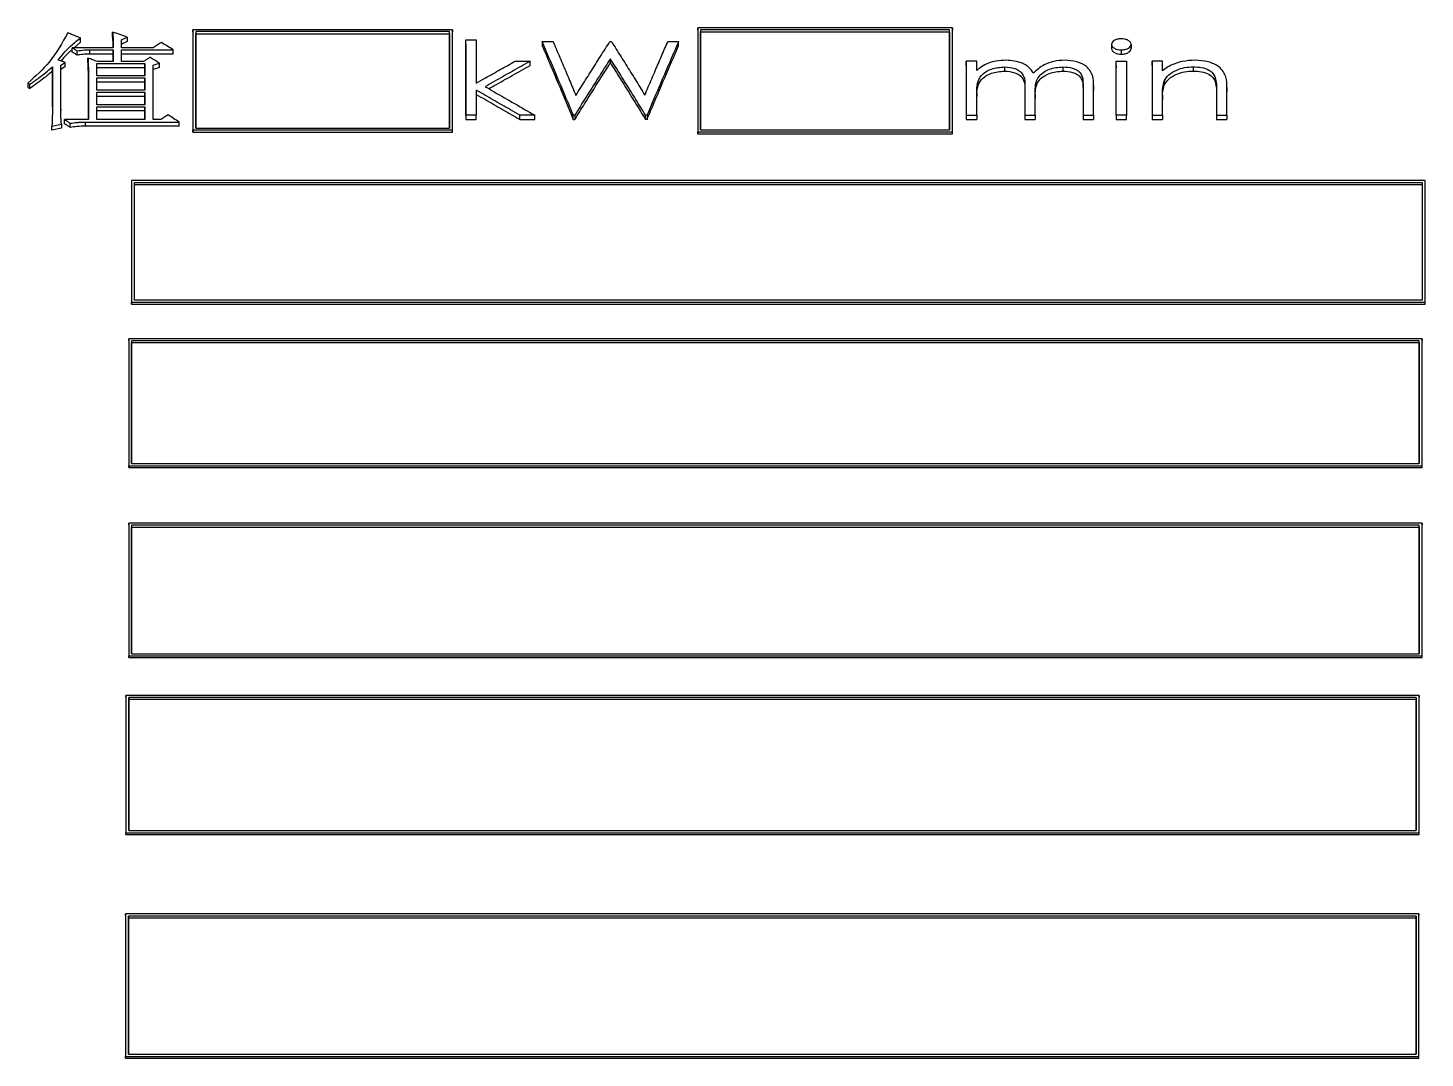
# Model space of a CAD drawing. Header units: millimetres. Extents: x 2379 to 4059, y 879 to 2067.
# Drawn here: x 2720.25 to 2744.16, y 1827.35 to 1844.97 of the extents above; entities that cross this region are included whole.
import ezdxf

# ---------------------------------------------------------------- set-up
doc = ezdxf.new("R2010")
doc.units = ezdxf.units.MM

msp = doc.modelspace()

# ---------------------------------------------------------------- linework, layer by layer
at = {"color": 7, "linetype": 'Continuous', "lineweight": 25}
for p, q in [((2721.149, 1844.731), (2721.149, 1844.804)), ((2721.701, 1844.831), (2721.701, 1844.904)), ((2721.852, 1844.635), (2721.852, 1844.77)), ((2721.95, 1844.817), (2721.95, 1844.744)), ((2723.075, 1844.907), (2723.075, 1844.944)), ((2723.075, 1844.944), (2723.075, 1843.229)), ((2727.516, 1844.944), (2723.075, 1844.944)), ((2723.075, 1844.907), (2723.075, 1843.193)), ((2727.466, 1844.913), (2723.125, 1844.913)), ((2723.125, 1844.913), (2723.125, 1843.261)), ((2723.125, 1843.261), (2723.125, 1844.876)), ((2723.125, 1844.876), (2727.466, 1844.876)), ((2727.466, 1843.261), (2727.466, 1844.913)), ((2727.466, 1844.876), (2727.466, 1844.913)), ((2727.466, 1844.876), (2727.466, 1843.261)), ((2727.516, 1843.229), (2727.516, 1844.944)), ((2727.516, 1844.944), (2727.516, 1844.907)), ((2727.516, 1843.193), (2727.516, 1844.907)), ((2727.744, 1843.482), (2727.744, 1844.774)), ((2727.744, 1844.701), (2727.744, 1844.774)), ((2727.744, 1844.774), (2727.923, 1844.774)), ((2727.923, 1844.774), (2727.923, 1844.031)), ((2731.712, 1844.938), (2731.712, 1844.975)), ((2731.712, 1844.975), (2731.712, 1843.197)), ((2736.074, 1844.975), (2731.712, 1844.975)), ((2731.712, 1844.938), (2731.712, 1843.161)), ((2736.024, 1844.944), (2731.762, 1844.944)), ((2731.762, 1844.944), (2731.762, 1843.229)), ((2731.762, 1843.229), (2731.762, 1844.907)), ((2731.762, 1844.907), (2736.024, 1844.907)), ((2736.024, 1843.229), (2736.024, 1844.944)), ((2736.024, 1844.907), (2736.024, 1844.944)), ((2736.024, 1844.907), (2736.024, 1843.229)), ((2736.074, 1843.197), (2736.074, 1844.975)), ((2736.074, 1844.975), (2736.074, 1844.938)), ((2736.074, 1843.161), (2736.074, 1844.938)), ((2721.712, 1844.635), (2721.009, 1844.635)), ((2721.009, 1844.563), (2721.009, 1844.635)), ((2721.149, 1844.731), (2721.042, 1844.635)), ((2721.095, 1844.509), (2721.095, 1844.581)), ((2721.311, 1844.601), (2721.712, 1844.601)), ((2721.311, 1844.529), (2721.311, 1844.601)), ((2721.712, 1844.529), (2721.311, 1844.529)), ((2721.712, 1844.601), (2721.712, 1844.398)), ((2721.712, 1844.529), (2721.712, 1844.601)), ((2721.712, 1844.398), (2721.712, 1844.529)), ((2722.393, 1844.635), (2721.852, 1844.635)), ((2721.852, 1844.601), (2722.739, 1844.601)), ((2721.852, 1844.398), (2721.852, 1844.601)), ((2722.739, 1844.529), (2721.852, 1844.529)), ((2722.739, 1844.529), (2722.739, 1844.601)), ((2727.744, 1844.701), (2727.744, 1843.411)), ((2729.051, 1844.742), (2729.051, 1844.67)), ((2729.051, 1844.742), (2729.237, 1844.742)), ((2730.21, 1844.742), (2730.237, 1844.742)), ((2731.201, 1844.742), (2731.385, 1844.742)), ((2731.385, 1844.67), (2731.385, 1844.742)), ((2738.795, 1844.694), (2738.795, 1844.621)), ((2738.961, 1844.598), (2738.961, 1844.526)), ((2739.128, 1844.694), (2739.128, 1844.621)), ((2720.673, 1844.31), (2720.673, 1843.627)), ((2720.673, 1844.238), (2720.673, 1844.31)), ((2720.814, 1844.337), (2720.89, 1844.385)), ((2720.814, 1843.654), (2720.814, 1844.337)), ((2720.89, 1844.313), (2720.814, 1844.265)), ((2720.89, 1844.313), (2720.89, 1844.385)), ((2721.279, 1844.387), (2721.279, 1844.459)), ((2721.43, 1844.365), (2722.253, 1844.365)), ((2721.43, 1844.154), (2721.43, 1844.365)), ((2722.253, 1844.292), (2721.43, 1844.292)), ((2721.712, 1844.398), (2721.441, 1844.398)), ((2722.231, 1844.398), (2721.852, 1844.398)), ((2722.253, 1844.365), (2722.253, 1844.154)), ((2722.253, 1844.292), (2722.253, 1844.365)), ((2722.253, 1844.154), (2722.253, 1844.292)), ((2722.393, 1843.406), (2722.393, 1844.337)), ((2722.501, 1844.299), (2722.393, 1844.265)), ((2722.501, 1844.299), (2722.501, 1844.371)), ((2728.588, 1844.406), (2728.846, 1844.406)), ((2728.846, 1844.334), (2728.846, 1844.406)), ((2730.218, 1844.376), (2730.218, 1844.449)), ((2736.308, 1844.406), (2736.308, 1843.482)), ((2736.308, 1844.334), (2736.308, 1844.406)), ((2736.487, 1844.406), (2736.308, 1844.406)), ((2736.308, 1844.334), (2736.308, 1843.411)), ((2736.487, 1844.246), (2736.487, 1844.406)), ((2736.96, 1844.309), (2736.96, 1844.237)), ((2737.961, 1844.309), (2737.961, 1844.237)), ((2738.872, 1843.482), (2738.872, 1844.406)), ((2738.872, 1844.334), (2738.872, 1844.406)), ((2738.872, 1844.406), (2739.051, 1844.406)), ((2738.872, 1844.334), (2738.872, 1844.292)), ((2739.051, 1844.406), (2739.051, 1843.482)), ((2739.487, 1844.406), (2739.487, 1843.482)), ((2739.487, 1844.334), (2739.487, 1844.406)), ((2739.667, 1844.406), (2739.487, 1844.406)), ((2739.487, 1844.334), (2739.487, 1843.411)), ((2739.667, 1844.24), (2739.667, 1844.406)), ((2740.192, 1844.309), (2740.192, 1844.237)), ((2720.673, 1843.627), (2720.673, 1844.238)), ((2721.29, 1844.174), (2721.29, 1843.406)), ((2721.29, 1844.102), (2721.29, 1844.174)), ((2721.29, 1843.406), (2721.29, 1844.102)), ((2722.253, 1844.154), (2721.43, 1844.154)), ((2721.43, 1844.12), (2722.253, 1844.12)), ((2721.43, 1843.908), (2721.43, 1844.12)), ((2722.253, 1844.048), (2721.43, 1844.048)), ((2722.253, 1844.12), (2722.253, 1843.908)), ((2722.253, 1844.048), (2722.253, 1844.12)), ((2722.253, 1843.908), (2722.253, 1844.048)), ((2739.694, 1844.066), (2739.694, 1843.994)), ((2740.569, 1844.128), (2740.569, 1844.057)), ((2720.251, 1844.031), (2720.284, 1844.011)), ((2720.251, 1844.031), (2720.251, 1843.959)), ((2720.251, 1843.959), (2720.284, 1843.939)), ((2720.284, 1843.939), (2720.284, 1844.011)), ((2722.253, 1843.908), (2721.43, 1843.908)), ((2721.43, 1843.874), (2722.253, 1843.874)), ((2721.43, 1843.661), (2721.43, 1843.874)), ((2722.253, 1843.802), (2721.43, 1843.802)), ((2722.253, 1843.874), (2722.253, 1843.661)), ((2722.253, 1843.802), (2722.253, 1843.874)), ((2722.253, 1843.661), (2722.253, 1843.802)), ((2727.923, 1843.91), (2727.923, 1843.482)), ((2736.487, 1843.482), (2736.487, 1843.873)), ((2736.487, 1843.873), (2736.487, 1843.801)), ((2737.308, 1843.954), (2737.308, 1843.482)), ((2737.308, 1843.954), (2737.308, 1843.882)), ((2737.308, 1843.882), (2737.308, 1843.411)), ((2737.487, 1843.482), (2737.487, 1843.843)), ((2737.487, 1843.843), (2737.487, 1843.772)), ((2738.308, 1843.985), (2738.308, 1843.482)), ((2738.308, 1843.985), (2738.308, 1843.913)), ((2738.308, 1843.913), (2738.308, 1843.411)), ((2738.487, 1843.482), (2738.487, 1843.984)), ((2738.487, 1843.984), (2738.487, 1843.913)), ((2739.667, 1843.827), (2739.667, 1843.755)), ((2739.667, 1843.482), (2739.667, 1843.818)), ((2739.667, 1843.818), (2739.667, 1843.746)), ((2740.59, 1843.919), (2740.59, 1843.482)), ((2740.59, 1843.919), (2740.59, 1843.847)), ((2740.59, 1843.847), (2740.59, 1843.411)), ((2740.769, 1843.893), (2740.769, 1843.964)), ((2740.769, 1843.482), (2740.769, 1843.956)), ((2740.769, 1843.956), (2740.769, 1843.884)), ((2720.814, 1843.583), (2720.814, 1843.564)), ((2722.253, 1843.661), (2721.43, 1843.661)), ((2721.43, 1843.627), (2722.253, 1843.627)), ((2721.43, 1843.406), (2721.43, 1843.627)), ((2722.253, 1843.627), (2722.253, 1843.406)), ((2722.253, 1843.556), (2722.253, 1843.627)), ((2720.662, 1843.296), (2720.825, 1843.33)), ((2720.825, 1843.33), (2720.825, 1843.259)), ((2721.29, 1843.406), (2720.879, 1843.406)), ((2720.879, 1843.335), (2720.879, 1843.406)), ((2720.976, 1843.273), (2720.976, 1843.344)), ((2721.236, 1843.294), (2721.236, 1843.365)), ((2722.253, 1843.556), (2721.43, 1843.556)), ((2722.253, 1843.406), (2721.43, 1843.406)), ((2722.253, 1843.406), (2722.253, 1843.556)), ((2722.523, 1843.406), (2722.393, 1843.406)), ((2722.837, 1843.294), (2722.837, 1843.365)), ((2727.744, 1843.482), (2727.744, 1843.411)), ((2727.923, 1843.482), (2727.744, 1843.482)), ((2727.744, 1843.411), (2727.923, 1843.411)), ((2727.923, 1843.411), (2727.923, 1843.482)), ((2728.666, 1843.411), (2728.666, 1843.482)), ((2728.923, 1843.482), (2728.666, 1843.482)), ((2728.666, 1843.411), (2728.923, 1843.411)), ((2728.923, 1843.411), (2728.923, 1843.482)), ((2729.583, 1843.411), (2729.583, 1843.482)), ((2729.583, 1843.411), (2729.609, 1843.411)), ((2729.609, 1843.482), (2729.583, 1843.482)), ((2729.609, 1843.482), (2729.609, 1843.411)), ((2730.82, 1843.411), (2730.82, 1843.482)), ((2730.846, 1843.482), (2730.82, 1843.482)), ((2730.846, 1843.411), (2730.82, 1843.411)), ((2730.846, 1843.482), (2730.846, 1843.411)), ((2736.308, 1843.482), (2736.308, 1843.411)), ((2736.308, 1843.482), (2736.487, 1843.482)), ((2736.308, 1843.411), (2736.487, 1843.411)), ((2736.487, 1843.482), (2736.487, 1843.411)), ((2737.308, 1843.482), (2737.308, 1843.411)), ((2737.308, 1843.482), (2737.487, 1843.482)), ((2737.308, 1843.411), (2737.487, 1843.411)), ((2737.487, 1843.482), (2737.487, 1843.411)), ((2738.308, 1843.482), (2738.308, 1843.411)), ((2738.308, 1843.482), (2738.487, 1843.482)), ((2738.308, 1843.411), (2738.487, 1843.411)), ((2738.487, 1843.482), (2738.487, 1843.411)), ((2738.872, 1843.482), (2738.872, 1843.411)), ((2739.051, 1843.482), (2738.872, 1843.482)), ((2738.872, 1843.459), (2738.872, 1843.411)), ((2738.872, 1843.411), (2739.051, 1843.411)), ((2739.051, 1843.411), (2739.051, 1843.482)), ((2739.487, 1843.482), (2739.487, 1843.411)), ((2739.487, 1843.482), (2739.667, 1843.482)), ((2739.487, 1843.411), (2739.667, 1843.411)), ((2739.667, 1843.482), (2739.667, 1843.411)), ((2740.59, 1843.482), (2740.59, 1843.411)), ((2740.59, 1843.482), (2740.769, 1843.482)), ((2740.59, 1843.411), (2740.769, 1843.411)), ((2740.769, 1843.482), (2740.769, 1843.411)), ((2720.662, 1843.225), (2720.662, 1843.296)), ((2720.825, 1843.259), (2720.662, 1843.225)), ((2722.837, 1843.294), (2721.236, 1843.294)), ((2723.075, 1843.193), (2723.075, 1843.229)), ((2723.075, 1843.229), (2727.516, 1843.229)), ((2723.075, 1843.193), (2727.516, 1843.193)), ((2723.125, 1843.261), (2727.466, 1843.261)), ((2727.516, 1843.193), (2727.516, 1843.229)), ((2731.712, 1843.161), (2731.712, 1843.197)), ((2731.712, 1843.197), (2736.074, 1843.197)), ((2731.712, 1843.161), (2736.074, 1843.161)), ((2731.762, 1843.229), (2736.024, 1843.229)), ((2736.074, 1843.161), (2736.074, 1843.197)), ((2722.026, 1842.365), (2722.026, 1842.33)), ((2744.159, 1842.365), (2722.026, 1842.365)), ((2744.159, 1842.33), (2744.159, 1842.365)), ((2722.076, 1842.333), (2744.109, 1842.333)), ((2722.076, 1842.298), (2744.109, 1842.298)), ((2744.109, 1842.333), (2744.109, 1842.298)), ((2744.159, 1840.249), (2744.159, 1842.33)), ((2722.026, 1841.29), (2722.026, 1840.632)), ((2722.026, 1840.538), (2722.026, 1840.249)), ((2722.026, 1840.249), (2722.026, 1840.282)), ((2722.026, 1840.282), (2744.159, 1840.282)), ((2722.026, 1840.249), (2744.159, 1840.249)), ((2744.109, 1840.316), (2722.076, 1840.316)), ((2744.159, 1840.249), (2744.159, 1840.282)), ((2721.976, 1839.625), (2721.976, 1839.658)), ((2744.109, 1839.658), (2721.976, 1839.658)), ((2744.059, 1839.624), (2722.026, 1839.624)), ((2722.026, 1839.624), (2722.026, 1839.591)), ((2722.026, 1839.591), (2744.059, 1839.591)), ((2744.059, 1839.591), (2744.059, 1839.624)), ((2744.109, 1839.658), (2744.109, 1839.625)), ((2744.109, 1837.453), (2744.109, 1839.625)), ((2721.976, 1837.754), (2721.976, 1837.453)), ((2721.976, 1837.453), (2721.976, 1837.485)), ((2721.976, 1837.485), (2744.109, 1837.485)), ((2721.976, 1837.453), (2744.109, 1837.453)), ((2722.026, 1837.52), (2744.059, 1837.52)), ((2744.109, 1837.453), (2744.109, 1837.485)), ((2744.109, 1836.5), (2721.976, 1836.5)), ((2721.976, 1836.47), (2721.976, 1836.5)), ((2744.059, 1836.465), (2722.026, 1836.465)), ((2722.026, 1836.465), (2722.026, 1836.434)), ((2722.026, 1836.434), (2744.059, 1836.434)), ((2744.059, 1836.434), (2744.059, 1836.465)), ((2744.109, 1836.5), (2744.109, 1836.469)), ((2744.11, 1834.202), (2744.109, 1836.469)), ((2721.976, 1834.516), (2721.976, 1834.202)), ((2722.026, 1834.268), (2744.059, 1834.268)), ((2721.976, 1834.231), (2744.11, 1834.231)), ((2721.976, 1834.202), (2721.976, 1834.231)), ((2721.976, 1834.202), (2744.11, 1834.202)), ((2744.11, 1834.202), (2744.11, 1834.231)), ((2744.059, 1833.554), (2721.927, 1833.554)), ((2721.927, 1833.525), (2721.927, 1833.554)), ((2721.927, 1833.525), (2721.927, 1831.178)), ((2744.01, 1833.517), (2721.976, 1833.517)), ((2721.976, 1833.488), (2721.976, 1833.517)), ((2744.01, 1833.517), (2744.01, 1833.488)), ((2744.059, 1833.554), (2744.059, 1833.525)), ((2744.06, 1831.787), (2744.059, 1833.525)), ((2721.976, 1833.488), (2744.01, 1833.488)), ((2744.06, 1831.178), (2744.06, 1831.598)), ((2721.927, 1831.205), (2744.06, 1831.205)), ((2721.927, 1831.178), (2721.927, 1831.205)), ((2721.927, 1831.178), (2744.06, 1831.178)), ((2721.977, 1831.243), (2744.01, 1831.243)), ((2744.06, 1831.178), (2744.06, 1831.205)), ((2744.055, 1829.815), (2721.922, 1829.815)), ((2721.922, 1829.788), (2721.922, 1829.815)), ((2721.922, 1829.788), (2721.922, 1827.35)), ((2744.005, 1829.776), (2721.972, 1829.776)), ((2721.972, 1829.75), (2721.972, 1829.776)), ((2721.972, 1829.75), (2744.005, 1829.75)), ((2744.005, 1829.776), (2744.005, 1829.75)), ((2744.055, 1829.815), (2744.055, 1829.788)), ((2744.055, 1827.35), (2744.055, 1829.788)), ((2721.922, 1827.375), (2744.055, 1827.375)), ((2721.922, 1827.35), (2721.922, 1827.375)), ((2721.922, 1827.35), (2744.055, 1827.35)), ((2721.972, 1827.415), (2744.005, 1827.415)), ((2744.055, 1827.35), (2744.055, 1827.375))]:
    msp.add_line(p, q, dxfattribs=at)
at = {"color": 7, "linetype": 'Continuous', "lineweight": 25, "flags": 128}
for points in [[(2720.89, 1844.385), (2720.845, 1844.4), (2720.808, 1844.413), (2720.771, 1844.426)], [(2722.393, 1844.337), (2722.447, 1844.354), (2722.501, 1844.371)], [(2721.236, 1843.365), (2721.83, 1843.365), (2722.837, 1843.365)]]:
    msp.add_lwpolyline(points, dxfattribs=at)
at = {"color": 7, "linetype": 'Continuous', "lineweight": 25}
for points, knots in [([(2720.933, 1844.891), (2720.838, 1844.72), (2720.669, 1844.413), (2720.38, 1844.149), (2720.251, 1844.031)], [0, 0, 0, 0, 0.556051, 1, 1, 1, 1]), ([(2720.771, 1844.426), (2720.83, 1844.501), (2720.936, 1844.637), (2721.084, 1844.753), (2721.149, 1844.804)], [0, 0, 0, 0, 0.5582906, 1, 1, 1, 1]), ([(2721.149, 1844.804), (2721.12, 1844.815), (2721.07, 1844.836), (2720.997, 1844.865), (2720.954, 1844.882), (2720.933, 1844.891)], [0, 0, 0, 0, 0.402372, 0.701186, 1, 1, 1, 1]), ([(2721.701, 1844.904), (2721.703, 1844.88), (2721.707, 1844.83), (2721.711, 1844.74), (2721.711, 1844.675), (2721.712, 1844.635)], [0, 0, 0, 0, 0.276869, 0.553757, 1, 1, 1, 1]), ([(2721.95, 1844.817), (2721.908, 1844.832), (2721.825, 1844.861), (2721.742, 1844.89), (2721.701, 1844.904)], [0, 0, 0, 0, 0.499999, 1, 1, 1, 1]), ([(2721.711, 1844.635), (2721.711, 1844.636), (2721.711, 1844.662), (2721.709, 1844.727), (2721.704, 1844.792), (2721.701, 1844.831)], [0, 0, 0, 0, 0.01134, 0.390566, 1, 1, 1, 1]), ([(2721.852, 1844.77), (2721.869, 1844.778), (2721.901, 1844.793), (2721.933, 1844.809), (2721.95, 1844.817)], [0, 0, 0, 0, 0.500001, 1, 1, 1, 1]), ([(2738.961, 1844.79), (2738.937, 1844.788), (2738.891, 1844.785), (2738.837, 1844.761), (2738.801, 1844.729), (2738.797, 1844.705), (2738.795, 1844.694)], [0, 0, 0, 0, 0.2917, 0.575641, 0.790759, 1, 1, 1, 1]), ([(2739.128, 1844.694), (2739.125, 1844.709), (2739.118, 1844.739), (2739.07, 1844.769), (2739.016, 1844.787), (2738.98, 1844.789), (2738.961, 1844.79)], [0, 0, 0, 0, 0.266167, 0.543432, 0.769604, 1, 1, 1, 1]), ([(2720.994, 1844.591), (2720.969, 1844.57), (2720.903, 1844.513), (2720.851, 1844.449), (2720.819, 1844.409)], [0, 0, 0, 0, 0.373283, 1, 1, 1, 1]), ([(2721.009, 1844.635), (2721.023, 1844.626), (2721.052, 1844.608), (2721.081, 1844.59), (2721.095, 1844.581)], [0, 0, 0, 0, 0.4999996, 1, 1, 1, 1]), ([(2721.095, 1844.509), (2721.081, 1844.518), (2721.052, 1844.536), (2721.023, 1844.554), (2721.009, 1844.563)], [0, 0, 0, 0, 0.500002, 1, 1, 1, 1]), ([(2721.095, 1844.581), (2721.135, 1844.588), (2721.206, 1844.6), (2721.279, 1844.601), (2721.311, 1844.601)], [0, 0, 0, 0, 0.558835, 1, 1, 1, 1]), ([(2721.311, 1844.529), (2721.27, 1844.528), (2721.197, 1844.527), (2721.126, 1844.514), (2721.095, 1844.509)], [0, 0, 0, 0, 0.561085, 1, 1, 1, 1]), ([(2721.95, 1844.744), (2721.933, 1844.736), (2721.901, 1844.721), (2721.869, 1844.705), (2721.852, 1844.697)], [0, 0, 0, 0, 0.5, 1, 1, 1, 1]), ([(2722.534, 1844.723), (2722.51, 1844.708), (2722.463, 1844.679), (2722.417, 1844.65), (2722.393, 1844.635)], [0, 0, 0, 0, 0.499999, 1, 1, 1, 1]), ([(2722.739, 1844.601), (2722.705, 1844.622), (2722.637, 1844.662), (2722.568, 1844.703), (2722.534, 1844.723)], [0, 0, 0, 0, 0.5, 1, 1, 1, 1]), ([(2729.583, 1843.482), (2729.564, 1843.53), (2729.464, 1843.769), (2729.286, 1844.191), (2729.129, 1844.56), (2729.051, 1844.742)], [0, 0, 0, 0, 0.1124832, 0.5624214, 1, 1, 1, 1]), ([(2729.051, 1844.67), (2729.071, 1844.623), (2729.171, 1844.389), (2729.349, 1843.972), (2729.506, 1843.596), (2729.583, 1843.411)], [0, 0, 0, 0, 0.112618, 0.563095, 1, 1, 1, 1]), ([(2729.237, 1844.742), (2729.256, 1844.697), (2729.315, 1844.56), (2729.41, 1844.338), (2729.521, 1844.077), (2729.592, 1843.906), (2729.628, 1843.821)], [0, 0, 0, 0, 0.149662, 0.448988, 0.724491, 1, 1, 1, 1]), ([(2729.628, 1843.821), (2729.656, 1843.865), (2729.739, 1843.998), (2729.878, 1844.218), (2730.044, 1844.481), (2730.155, 1844.655), (2730.21, 1844.742)], [0, 0, 0, 0, 0.1429198, 0.4287597, 0.714377, 1, 1, 1, 1]), ([(2730.237, 1844.742), (2730.264, 1844.699), (2730.346, 1844.568), (2730.483, 1844.35), (2730.646, 1844.089), (2730.754, 1843.915), (2730.808, 1843.827)], [0, 0, 0, 0, 0.1441148, 0.4323449, 0.7161696, 1, 1, 1, 1]), ([(2730.808, 1843.827), (2730.828, 1843.874), (2730.887, 1844.012), (2730.982, 1844.234), (2731.093, 1844.493), (2731.165, 1844.659), (2731.201, 1844.742)], [0, 0, 0, 0, 0.150485, 0.451455, 0.725725, 1, 1, 1, 1]), ([(2731.385, 1844.742), (2731.365, 1844.695), (2731.264, 1844.462), (2731.084, 1844.044), (2730.924, 1843.668), (2730.846, 1843.482)], [0, 0, 0, 0, 0.112359, 0.561802, 1, 1, 1, 1]), ([(2730.846, 1843.411), (2730.866, 1843.459), (2730.967, 1843.697), (2731.147, 1844.119), (2731.306, 1844.488), (2731.385, 1844.67)], [0, 0, 0, 0, 0.112494, 0.562474, 1, 1, 1, 1]), ([(2738.795, 1844.694), (2738.799, 1844.679), (2738.806, 1844.649), (2738.853, 1844.619), (2738.906, 1844.601), (2738.942, 1844.599), (2738.961, 1844.598)], [0, 0, 0, 0, 0.2661054, 0.5434733, 0.769717, 1, 1, 1, 1]), ([(2738.795, 1844.621), (2738.799, 1844.606), (2738.806, 1844.577), (2738.853, 1844.547), (2738.906, 1844.528), (2738.942, 1844.527), (2738.961, 1844.526)], [0, 0, 0, 0, 0.2659349, 0.5432745, 0.7695921, 1, 1, 1, 1]), ([(2738.961, 1844.598), (2738.984, 1844.6), (2739.031, 1844.603), (2739.085, 1844.627), (2739.122, 1844.659), (2739.126, 1844.682), (2739.128, 1844.694)], [0, 0, 0, 0, 0.291686, 0.575696, 0.790918, 1, 1, 1, 1]), ([(2738.961, 1844.526), (2738.984, 1844.527), (2739.031, 1844.53), (2739.085, 1844.555), (2739.122, 1844.586), (2739.126, 1844.61), (2739.128, 1844.621)], [0, 0, 0, 0, 0.291838, 0.575901, 0.791061, 1, 1, 1, 1]), ([(2720.284, 1844.011), (2720.336, 1844.047), (2720.431, 1844.112), (2720.558, 1844.214), (2720.635, 1844.278), (2720.673, 1844.31)], [0, 0, 0, 0, 0.38007, 0.689866, 1, 1, 1, 1]), ([(2721.279, 1844.459), (2721.279, 1844.457), (2721.279, 1844.453), (2721.279, 1844.448), (2721.28, 1844.443), (2721.28, 1844.439), (2721.28, 1844.435), (2721.28, 1844.43), (2721.28, 1844.426), (2721.28, 1844.422), (2721.281, 1844.417), (2721.281, 1844.413), (2721.281, 1844.408), (2721.281, 1844.403), (2721.281, 1844.399), (2721.281, 1844.394), (2721.282, 1844.39), (2721.282, 1844.382), (2721.282, 1844.374), (2721.283, 1844.365), (2721.283, 1844.356), (2721.283, 1844.348), (2721.284, 1844.339), (2721.284, 1844.33), (2721.284, 1844.322), (2721.285, 1844.311), (2721.285, 1844.302), (2721.285, 1844.293), (2721.286, 1844.285), (2721.286, 1844.276), (2721.286, 1844.267), (2721.287, 1844.259), (2721.287, 1844.25), (2721.287, 1844.241), (2721.288, 1844.235), (2721.288, 1844.228), (2721.288, 1844.222), (2721.288, 1844.216), (2721.288, 1844.212), (2721.289, 1844.207), (2721.289, 1844.203), (2721.289, 1844.199), (2721.289, 1844.194), (2721.289, 1844.19), (2721.289, 1844.185), (2721.29, 1844.18), (2721.29, 1844.176), (2721.29, 1844.174)], [0, 0, 0, 0, 0.022858, 0.045716, 0.057145, 0.068574, 0.091432, 0.102861, 0.11429, 0.137148, 0.148577, 0.160006, 0.182864, 0.194293, 0.217151, 0.22858, 0.240009, 0.262867, 0.308583, 0.331441, 0.354299, 0.400015, 0.422873, 0.445731, 0.491447, 0.514305, 0.560021, 0.582879, 0.605737, 0.651453, 0.674311, 0.697169, 0.742885, 0.765743, 0.788601, 0.811459, 0.834317, 0.857175, 0.868604, 0.880033, 0.90289, 0.914319, 0.925748, 0.948606, 0.960035, 0.980018, 1, 1, 1, 1]), ([(2721.441, 1844.398), (2721.414, 1844.409), (2721.36, 1844.429), (2721.306, 1844.449), (2721.279, 1844.459)], [0, 0, 0, 0, 0.5, 1, 1, 1, 1]), ([(2721.29, 1844.102), (2721.289, 1844.137), (2721.286, 1844.202), (2721.282, 1844.297), (2721.28, 1844.357), (2721.279, 1844.387)], [0, 0, 0, 0, 0.366196, 0.683098, 1, 1, 1, 1]), ([(2722.339, 1844.473), (2722.321, 1844.461), (2722.285, 1844.436), (2722.249, 1844.411), (2722.231, 1844.398)], [0, 0, 0, 0, 0.499999, 1, 1, 1, 1]), ([(2722.501, 1844.371), (2722.474, 1844.388), (2722.42, 1844.422), (2722.366, 1844.456), (2722.339, 1844.473)], [0, 0, 0, 0, 0.4999992, 1, 1, 1, 1]), ([(2727.923, 1844.031), (2727.976, 1844.061), (2728.113, 1844.138), (2728.334, 1844.263), (2728.504, 1844.358), (2728.588, 1844.406)], [0, 0, 0, 0, 0.236113, 0.618056, 1, 1, 1, 1]), ([(2728.846, 1844.406), (2728.794, 1844.376), (2728.639, 1844.289), (2728.382, 1844.144), (2728.177, 1844.028), (2728.075, 1843.97)], [0, 0, 0, 0, 0.203788, 0.601893, 1, 1, 1, 1]), ([(2728.138, 1843.934), (2728.169, 1843.952), (2728.303, 1844.028), (2728.539, 1844.161), (2728.744, 1844.276), (2728.846, 1844.334)], [0, 0, 0, 0, 0.133273, 0.566636, 1, 1, 1, 1]), ([(2730.218, 1844.449), (2730.19, 1844.405), (2730.107, 1844.273), (2729.963, 1844.047), (2729.788, 1843.768), (2729.669, 1843.578), (2729.609, 1843.482)], [0, 0, 0, 0, 0.13729, 0.411869, 0.705931, 1, 1, 1, 1]), ([(2729.609, 1843.411), (2729.637, 1843.456), (2729.721, 1843.589), (2729.864, 1843.818), (2730.039, 1844.095), (2730.158, 1844.283), (2730.218, 1844.376)], [0, 0, 0, 0, 0.137439, 0.412318, 0.706156, 1, 1, 1, 1]), ([(2730.82, 1843.482), (2730.792, 1843.527), (2730.71, 1843.661), (2730.568, 1843.889), (2730.395, 1844.167), (2730.277, 1844.355), (2730.218, 1844.449)], [0, 0, 0, 0, 0.137552, 0.412656, 0.706324, 1, 1, 1, 1]), ([(2730.218, 1844.376), (2730.246, 1844.332), (2730.329, 1844.201), (2730.47, 1843.974), (2730.643, 1843.697), (2730.761, 1843.506), (2730.82, 1843.411)], [0, 0, 0, 0, 0.137702, 0.413107, 0.70655, 1, 1, 1, 1]), ([(2736.69, 1844.375), (2736.647, 1844.355), (2736.571, 1844.318), (2736.513, 1844.268), (2736.487, 1844.246)], [0, 0, 0, 0, 0.564241, 1, 1, 1, 1]), ([(2736.487, 1843.873), (2736.489, 1843.923), (2736.492, 1844.022), (2736.543, 1844.148), (2736.642, 1844.228), (2736.769, 1844.291), (2736.884, 1844.302), (2736.96, 1844.309)], [0, 0, 0, 0, 0.241257, 0.4833865, 0.613214, 0.7463276, 1, 1, 1, 1]), ([(2736.991, 1844.422), (2736.933, 1844.419), (2736.828, 1844.415), (2736.732, 1844.388), (2736.69, 1844.375)], [0, 0, 0, 0, 0.5624379, 1, 1, 1, 1]), ([(2736.96, 1844.309), (2737.022, 1844.305), (2737.115, 1844.297), (2737.217, 1844.246), (2737.319, 1844.143), (2737.313, 1844.037), (2737.308, 1843.954)], [0, 0, 0, 0, 0.25507, 0.388384, 0.517307, 1, 1, 1, 1]), ([(2737.456, 1844.2), (2737.435, 1844.235), (2737.392, 1844.306), (2737.231, 1844.4), (2737.083, 1844.414), (2736.991, 1844.422)], [0, 0, 0, 0, 0.269907, 0.547967, 1, 1, 1, 1]), ([(2737.993, 1844.422), (2737.93, 1844.418), (2737.806, 1844.41), (2737.606, 1844.34), (2737.513, 1844.253), (2737.456, 1844.2)], [0, 0, 0, 0, 0.288581, 0.57183, 1, 1, 1, 1]), ([(2737.487, 1843.843), (2737.487, 1843.953), (2737.486, 1844.092), (2737.63, 1844.221), (2737.76, 1844.29), (2737.882, 1844.302), (2737.961, 1844.309)], [0, 0, 0, 0, 0.4822, 0.612023, 0.745366, 1, 1, 1, 1]), ([(2737.961, 1844.309), (2738.019, 1844.306), (2738.107, 1844.3), (2738.207, 1844.255), (2738.282, 1844.195), (2738.305, 1844.097), (2738.307, 1844.022), (2738.308, 1843.985)], [0, 0, 0, 0, 0.2547873, 0.3882784, 0.5177155, 0.7588147, 1, 1, 1, 1]), ([(2738.487, 1843.984), (2738.486, 1844.042), (2738.483, 1844.157), (2738.394, 1844.314), (2738.203, 1844.408), (2738.064, 1844.417), (2737.993, 1844.422)], [0, 0, 0, 0, 0.270601, 0.542796, 0.767549, 1, 1, 1, 1]), ([(2740.223, 1844.422), (2740.149, 1844.418), (2740.028, 1844.412), (2739.873, 1844.366), (2739.759, 1844.311), (2739.697, 1844.264), (2739.667, 1844.24)], [0, 0, 0, 0, 0.346759, 0.568511, 0.786179, 1, 1, 1, 1]), ([(2739.694, 1844.066), (2739.718, 1844.103), (2739.765, 1844.18), (2739.898, 1844.255), (2740.043, 1844.302), (2740.142, 1844.307), (2740.192, 1844.309)], [0, 0, 0, 0, 0.26849, 0.546604, 0.771529, 1, 1, 1, 1]), ([(2740.192, 1844.309), (2740.24, 1844.308), (2740.336, 1844.304), (2740.458, 1844.263), (2740.536, 1844.199), (2740.558, 1844.152), (2740.569, 1844.128)], [0, 0, 0, 0, 0.290858, 0.574718, 0.790004, 1, 1, 1, 1]), ([(2740.769, 1843.956), (2740.768, 1844.018), (2740.767, 1844.142), (2740.66, 1844.311), (2740.451, 1844.407), (2740.3, 1844.417), (2740.223, 1844.422)], [0, 0, 0, 0, 0.270301, 0.542249, 0.767594, 1, 1, 1, 1]), ([(2720.673, 1844.238), (2720.627, 1844.199), (2720.542, 1844.127), (2720.411, 1844.028), (2720.326, 1843.969), (2720.284, 1843.939)], [0, 0, 0, 0, 0.380303, 0.689878, 1, 1, 1, 1]), ([(2736.487, 1843.801), (2736.489, 1843.851), (2736.492, 1843.951), (2736.543, 1844.076), (2736.642, 1844.156), (2736.769, 1844.219), (2736.884, 1844.23), (2736.96, 1844.237)], [0, 0, 0, 0, 0.24113, 0.483163, 0.612992, 0.746152, 1, 1, 1, 1]), ([(2736.96, 1844.237), (2737.022, 1844.233), (2737.115, 1844.225), (2737.217, 1844.174), (2737.319, 1844.071), (2737.313, 1843.966), (2737.308, 1843.882)], [0, 0, 0, 0, 0.25526, 0.388622, 0.517537, 1, 1, 1, 1]), ([(2737.487, 1843.772), (2737.487, 1843.881), (2737.486, 1844.02), (2737.63, 1844.149), (2737.76, 1844.218), (2737.882, 1844.23), (2737.961, 1844.237)], [0, 0, 0, 0, 0.481974, 0.611795, 0.745183, 1, 1, 1, 1]), ([(2737.961, 1844.237), (2738.019, 1844.234), (2738.107, 1844.228), (2738.206, 1844.183), (2738.282, 1844.123), (2738.305, 1844.025), (2738.307, 1843.951), (2738.308, 1843.913)], [0, 0, 0, 0, 0.25497, 0.388514, 0.517951, 0.758942, 1, 1, 1, 1]), ([(2739.667, 1843.818), (2739.667, 1843.865), (2739.666, 1843.948), (2739.686, 1844.03), (2739.694, 1844.066)], [0, 0, 0, 0, 0.559824, 1, 1, 1, 1]), ([(2739.694, 1843.994), (2739.718, 1844.032), (2739.765, 1844.108), (2739.898, 1844.183), (2740.043, 1844.23), (2740.142, 1844.235), (2740.192, 1844.237)], [0, 0, 0, 0, 0.268346, 0.546438, 0.771424, 1, 1, 1, 1]), ([(2740.192, 1844.237), (2740.24, 1844.235), (2740.336, 1844.232), (2740.458, 1844.191), (2740.536, 1844.127), (2740.558, 1844.08), (2740.569, 1844.057)], [0, 0, 0, 0, 0.290991, 0.574913, 0.790139, 1, 1, 1, 1]), ([(2740.569, 1844.128), (2740.577, 1844.09), (2740.591, 1844.02), (2740.59, 1843.95), (2740.59, 1843.919)], [0, 0, 0, 0, 0.559954, 1, 1, 1, 1]), ([(2740.569, 1844.057), (2740.577, 1844.018), (2740.591, 1843.948), (2740.59, 1843.878), (2740.59, 1843.847)], [0, 0, 0, 0, 0.559958, 1, 1, 1, 1]), ([(2728.666, 1843.482), (2728.613, 1843.512), (2728.464, 1843.599), (2728.216, 1843.742), (2728.021, 1843.854), (2727.923, 1843.91)], [0, 0, 0, 0, 0.210801, 0.6054, 1, 1, 1, 1]), ([(2727.923, 1843.838), (2727.975, 1843.808), (2728.125, 1843.722), (2728.373, 1843.58), (2728.568, 1843.467), (2728.666, 1843.411)], [0, 0, 0, 0, 0.210912, 0.605455, 1, 1, 1, 1]), ([(2728.075, 1843.97), (2728.127, 1843.94), (2728.295, 1843.844), (2728.577, 1843.682), (2728.808, 1843.549), (2728.923, 1843.482)], [0, 0, 0, 0, 0.184797, 0.592397, 1, 1, 1, 1]), ([(2739.667, 1843.746), (2739.667, 1843.793), (2739.666, 1843.876), (2739.686, 1843.958), (2739.694, 1843.994)], [0, 0, 0, 0, 0.559817, 1, 1, 1, 1]), ([(2720.673, 1843.627), (2720.673, 1843.624), (2720.673, 1843.619), (2720.673, 1843.613), (2720.673, 1843.608), (2720.672, 1843.603), (2720.672, 1843.597), (2720.672, 1843.592), (2720.672, 1843.587), (2720.672, 1843.582), (2720.672, 1843.577), (2720.671, 1843.572), (2720.671, 1843.566), (2720.671, 1843.558), (2720.671, 1843.548), (2720.67, 1843.537), (2720.67, 1843.527), (2720.67, 1843.517), (2720.669, 1843.507), (2720.669, 1843.497), (2720.669, 1843.486), (2720.668, 1843.476), (2720.668, 1843.466), (2720.668, 1843.456), (2720.667, 1843.445), (2720.667, 1843.435), (2720.667, 1843.427), (2720.666, 1843.42), (2720.666, 1843.412), (2720.666, 1843.404), (2720.666, 1843.397), (2720.666, 1843.39), (2720.665, 1843.385), (2720.665, 1843.38), (2720.665, 1843.375), (2720.665, 1843.37), (2720.665, 1843.365), (2720.665, 1843.36), (2720.664, 1843.354), (2720.664, 1843.349), (2720.664, 1843.344), (2720.664, 1843.339), (2720.664, 1843.334), (2720.664, 1843.329), (2720.663, 1843.324), (2720.663, 1843.319), (2720.663, 1843.313), (2720.663, 1843.308), (2720.663, 1843.303), (2720.663, 1843.299), (2720.662, 1843.296)], [0, 0, 0, 0, 0.023174, 0.046349, 0.057936, 0.069523, 0.092698, 0.104285, 0.115872, 0.139047, 0.150634, 0.162221, 0.185396, 0.20857, 0.231745, 0.278094, 0.301268, 0.324442, 0.370791, 0.393966, 0.41714, 0.463489, 0.486664, 0.509838, 0.556187, 0.579362, 0.602536, 0.625711, 0.648885, 0.672059, 0.695234, 0.718408, 0.729996, 0.741583, 0.764757, 0.776345, 0.787932, 0.811106, 0.822693, 0.834281, 0.857455, 0.869042, 0.88063, 0.903804, 0.915391, 0.926979, 0.950153, 0.96174, 0.973327, 1, 1, 1, 1]), ([(2720.825, 1843.33), (2720.824, 1843.333), (2720.824, 1843.338), (2720.823, 1843.348), (2720.822, 1843.358), (2720.821, 1843.368), (2720.821, 1843.374), (2720.82, 1843.379), (2720.82, 1843.384), (2720.819, 1843.391), (2720.819, 1843.398), (2720.818, 1843.408), (2720.818, 1843.418), (2720.817, 1843.428), (2720.816, 1843.438), (2720.816, 1843.448), (2720.816, 1843.459), (2720.815, 1843.469), (2720.815, 1843.479), (2720.815, 1843.489), (2720.814, 1843.499), (2720.814, 1843.509), (2720.814, 1843.519), (2720.814, 1843.529), (2720.814, 1843.539), (2720.814, 1843.549), (2720.814, 1843.557), (2720.814, 1843.564), (2720.814, 1843.57), (2720.814, 1843.577), (2720.814, 1843.582), (2720.814, 1843.587), (2720.814, 1843.592), (2720.814, 1843.597), (2720.814, 1843.602), (2720.814, 1843.607), (2720.814, 1843.612), (2720.814, 1843.617), (2720.814, 1843.622), (2720.814, 1843.627), (2720.814, 1843.632), (2720.814, 1843.637), (2720.814, 1843.642), (2720.814, 1843.648), (2720.814, 1843.652), (2720.814, 1843.654)], [0, 0, 0, 0, 0.0232736, 0.0465473, 0.0930947, 0.1163684, 0.1396421, 0.151279, 0.1629158, 0.1861895, 0.2094632, 0.2327369, 0.2792845, 0.3025582, 0.3258319, 0.3723795, 0.3956532, 0.4189269, 0.4654744, 0.4887481, 0.5120218, 0.5585692, 0.5818429, 0.6051166, 0.651664, 0.6749377, 0.6982114, 0.7214851, 0.7447588, 0.7563956, 0.7796693, 0.7913062, 0.802943, 0.8262167, 0.8378536, 0.8494904, 0.8727641, 0.8844009, 0.8960378, 0.9193114, 0.9309483, 0.9425851, 0.9658588, 0.9774957, 1, 1, 1, 1]), ([(2720.879, 1843.406), (2720.895, 1843.396), (2720.927, 1843.375), (2720.96, 1843.354), (2720.976, 1843.344)], [0, 0, 0, 0, 0.499999, 1, 1, 1, 1]), ([(2720.976, 1843.273), (2720.96, 1843.284), (2720.927, 1843.304), (2720.895, 1843.325), (2720.879, 1843.335)], [0, 0, 0, 0, 0.500001, 1, 1, 1, 1]), ([(2720.976, 1843.344), (2721.012, 1843.349), (2721.073, 1843.358), (2721.16, 1843.364), (2721.211, 1843.364), (2721.236, 1843.365)], [0, 0, 0, 0, 0.425218, 0.711978, 1, 1, 1, 1]), ([(2722.653, 1843.489), (2722.631, 1843.475), (2722.588, 1843.448), (2722.545, 1843.42), (2722.523, 1843.406)], [0, 0, 0, 0, 0.499999, 1, 1, 1, 1]), ([(2722.837, 1843.365), (2722.806, 1843.385), (2722.745, 1843.427), (2722.683, 1843.468), (2722.653, 1843.489)], [0, 0, 0, 0, 0.5, 1, 1, 1, 1]), ([(2721.236, 1843.294), (2721.187, 1843.293), (2721.099, 1843.292), (2721.014, 1843.279), (2720.976, 1843.273)], [0, 0, 0, 0, 0.560746, 1, 1, 1, 1]), ([(2722.026, 1842.365), (2722.026, 1842.16), (2722.026, 1841.749), (2722.026, 1841.056), (2722.026, 1840.564), (2722.026, 1840.282)], [0, 0, 0, 0, 0.300081, 0.600162, 1, 1, 1, 1]), ([(2744.159, 1840.282), (2744.159, 1840.494), (2744.159, 1840.916), (2744.159, 1841.612), (2744.159, 1842.091), (2744.159, 1842.365)], [0, 0, 0, 0, 0.3000816, 0.6001632, 1, 1, 1, 1]), ([(2722.076, 1840.316), (2722.076, 1840.527), (2722.076, 1840.95), (2722.076, 1841.623), (2722.076, 1842.081), (2722.076, 1842.333)], [0, 0, 0, 0, 0.3099206, 0.6198411, 1, 1, 1, 1]), ([(2722.076, 1840.316), (2722.076, 1840.475), (2722.076, 1840.805), (2722.076, 1841.468), (2722.076, 1841.966), (2722.076, 1842.298)], [0, 0, 0, 0, 0.237543, 0.491754, 1, 1, 1, 1]), ([(2744.109, 1842.333), (2744.109, 1842.127), (2744.109, 1841.716), (2744.109, 1841.045), (2744.109, 1840.575), (2744.109, 1840.316)], [0, 0, 0, 0, 0.309921, 0.619843, 1, 1, 1, 1]), ([(2744.109, 1842.298), (2744.109, 1842.132), (2744.109, 1841.801), (2744.109, 1841.143), (2744.109, 1840.645), (2744.109, 1840.316)], [0, 0, 0, 0, 0.254228, 0.508455, 1, 1, 1, 1]), ([(2721.976, 1839.658), (2721.976, 1839.444), (2721.976, 1839.014), (2721.976, 1838.291), (2721.976, 1837.778), (2721.976, 1837.485)], [0, 0, 0, 0, 0.300081, 0.600162, 1, 1, 1, 1]), ([(2722.026, 1839.624), (2722.026, 1839.41), (2722.026, 1838.98), (2722.026, 1838.279), (2722.026, 1837.789), (2722.026, 1837.52)], [0, 0, 0, 0, 0.309921, 0.619841, 1, 1, 1, 1]), ([(2722.026, 1837.52), (2722.026, 1837.687), (2722.026, 1838.031), (2722.026, 1838.725), (2722.026, 1839.245), (2722.026, 1839.591)], [0, 0, 0, 0, 0.238721, 0.492538, 1, 1, 1, 1]), ([(2744.059, 1837.52), (2744.059, 1837.74), (2744.059, 1838.18), (2744.059, 1838.882), (2744.059, 1839.361), (2744.059, 1839.624)], [0, 0, 0, 0, 0.309921, 0.619843, 1, 1, 1, 1]), ([(2744.059, 1839.591), (2744.059, 1839.418), (2744.059, 1839.072), (2744.059, 1838.384), (2744.059, 1837.863), (2744.059, 1837.52)], [0, 0, 0, 0, 0.253832, 0.507664, 1, 1, 1, 1]), ([(2744.109, 1837.485), (2744.109, 1837.705), (2744.109, 1838.145), (2744.109, 1838.871), (2744.109, 1839.372), (2744.109, 1839.658)], [0, 0, 0, 0, 0.300082, 0.600163, 1, 1, 1, 1]), ([(2721.976, 1836.5), (2721.976, 1836.276), (2721.976, 1835.827), (2721.976, 1835.072), (2721.976, 1834.537), (2721.976, 1834.231)], [0, 0, 0, 0, 0.300081, 0.600162, 1, 1, 1, 1]), ([(2722.026, 1836.465), (2722.026, 1836.24), (2722.026, 1835.791), (2722.026, 1835.06), (2722.026, 1834.549), (2722.026, 1834.268)], [0, 0, 0, 0, 0.309921, 0.619841, 1, 1, 1, 1]), ([(2722.026, 1834.268), (2722.026, 1834.443), (2722.026, 1834.803), (2722.026, 1835.528), (2722.026, 1836.072), (2722.026, 1836.434)], [0, 0, 0, 0, 0.239926, 0.493342, 1, 1, 1, 1]), ([(2744.059, 1834.268), (2744.059, 1834.497), (2744.059, 1834.956), (2744.059, 1835.689), (2744.059, 1836.189), (2744.059, 1836.465)], [0, 0, 0, 0, 0.309921, 0.619843, 1, 1, 1, 1]), ([(2744.059, 1836.434), (2744.059, 1836.253), (2744.059, 1835.891), (2744.059, 1835.172), (2744.059, 1834.627), (2744.059, 1834.268)], [0, 0, 0, 0, 0.253427, 0.506855, 1, 1, 1, 1]), ([(2744.11, 1834.231), (2744.11, 1834.461), (2744.11, 1834.92), (2744.11, 1835.677), (2744.109, 1836.201), (2744.109, 1836.5)], [0, 0, 0, 0, 0.300082, 0.600163, 1, 1, 1, 1]), ([(2721.927, 1833.554), (2721.927, 1833.322), (2721.927, 1832.857), (2721.927, 1832.075), (2721.927, 1831.521), (2721.927, 1831.205)], [0, 0, 0, 0, 0.300081, 0.600162, 1, 1, 1, 1]), ([(2721.976, 1833.517), (2721.977, 1833.285), (2721.977, 1832.82), (2721.977, 1832.062), (2721.977, 1831.534), (2721.977, 1831.243)], [0, 0, 0, 0, 0.309921, 0.619841, 1, 1, 1, 1]), ([(2744.01, 1831.243), (2744.01, 1831.48), (2744.01, 1831.955), (2744.01, 1832.714), (2744.01, 1833.232), (2744.01, 1833.517)], [0, 0, 0, 0, 0.309921, 0.619843, 1, 1, 1, 1]), ([(2744.06, 1831.205), (2744.06, 1831.443), (2744.06, 1831.917), (2744.06, 1832.701), (2744.06, 1833.244), (2744.059, 1833.554)], [0, 0, 0, 0, 0.300082, 0.600163, 1, 1, 1, 1]), ([(2721.977, 1831.243), (2721.977, 1831.425), (2721.977, 1831.799), (2721.977, 1832.55), (2721.977, 1833.113), (2721.976, 1833.488)], [0, 0, 0, 0, 0.240925, 0.494007, 1, 1, 1, 1]), ([(2744.01, 1833.488), (2744.01, 1833.301), (2744.01, 1832.926), (2744.01, 1832.18), (2744.01, 1831.616), (2744.01, 1831.243)], [0, 0, 0, 0, 0.253092, 0.506185, 1, 1, 1, 1]), ([(2721.922, 1829.815), (2721.922, 1829.573), (2721.922, 1829.089), (2721.922, 1828.277), (2721.922, 1827.703), (2721.922, 1827.375)], [0, 0, 0, 0, 0.300081, 0.600162, 1, 1, 1, 1]), ([(2721.972, 1829.776), (2721.972, 1829.534), (2721.972, 1829.051), (2721.972, 1828.264), (2721.972, 1827.716), (2721.972, 1827.415)], [0, 0, 0, 0, 0.309921, 0.619841, 1, 1, 1, 1]), ([(2721.972, 1827.415), (2721.972, 1827.605), (2721.972, 1827.993), (2721.972, 1828.774), (2721.972, 1829.359), (2721.972, 1829.75)], [0, 0, 0, 0, 0.242059, 0.494764, 1, 1, 1, 1]), ([(2744.005, 1827.415), (2744.005, 1827.661), (2744.005, 1828.153), (2744.005, 1828.941), (2744.005, 1829.48), (2744.005, 1829.776)], [0, 0, 0, 0, 0.309921, 0.619843, 1, 1, 1, 1]), ([(2744.005, 1829.75), (2744.005, 1829.555), (2744.005, 1829.165), (2744.005, 1828.389), (2744.005, 1827.803), (2744.005, 1827.415)], [0, 0, 0, 0, 0.252712, 0.505424, 1, 1, 1, 1]), ([(2744.055, 1827.375), (2744.055, 1827.622), (2744.055, 1828.114), (2744.055, 1828.928), (2744.055, 1829.492), (2744.055, 1829.815)], [0, 0, 0, 0, 0.3000817, 0.6001633, 1, 1, 1, 1])]:
    msp.add_open_spline(points, degree=3, knots=knots, dxfattribs=at)

doc.saveas('drawing.dxf')
